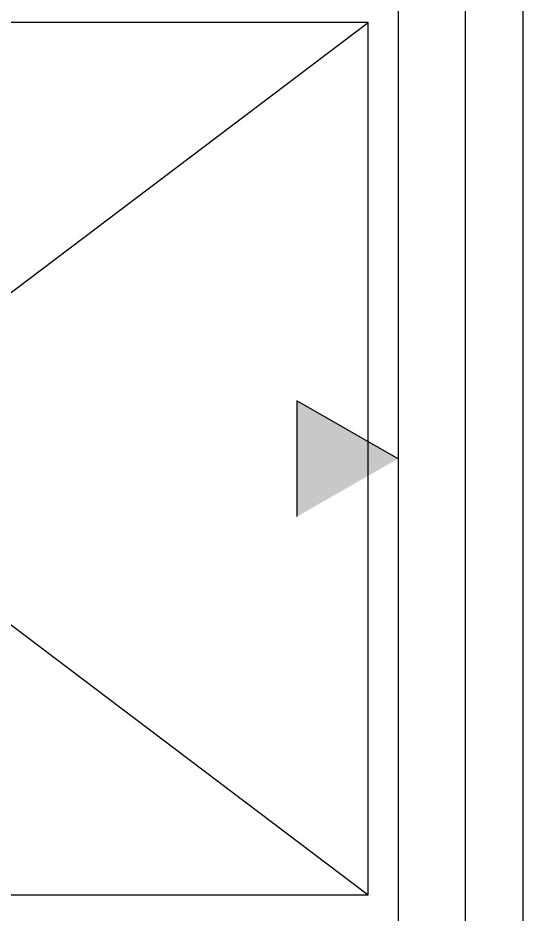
# Model space of a CAD drawing. Header units: inches. Extents: x -167 to 6071, y -6287 to -2731.
# Drawn here: x 1067.33 to 1093.4, y -5981.56 to -5935.32 of the extents above; entities that cross this region are included whole.
import ezdxf

# ---------------------------------------------------------------- set-up
doc = ezdxf.new("R2010")
doc.units = ezdxf.units.IN
doc.header["$LTSCALE"] = 96
doc.header["$MEASUREMENT"] = 0
doc.layers.add('PDF_Geometry', color=7, linetype='Continuous', true_color=0x4a4a4a)
doc.layers.add('PDF_Solid Fills', color=7, linetype='Continuous')

msp = doc.modelspace()

# ---------------------------------------------------------------- linework, layer by layer
at = {"layer": 'PDF_Geometry', "color": 7}
for points in [[(1091.903, -5563.082), (1093.397, -5563.082), (1090.41, -5563.082), (1090.41, -6066.549), (1093.397, -6066.549), (1093.397, -5563.082)], [(1086.943, -5822.069), (1086.943, -5994.069)], [(1090.41, -5924.469), (1090.41, -5997.589)], [(1086.943, -5958.069), (1081.717, -5955.082), (1081.717, -5961.055)]]:
    msp.add_lwpolyline(points, dxfattribs=at)
at = {"layer": 'PDF_Geometry'}
for points in [[(1057.237, -5956.842), (1085.397, -5935.562), (1025.93, -5935.562), (1025.93, -5980.575), (1085.397, -5980.575), (1085.397, -5935.562)], [(1057.237, -5959.295), (1085.397, -5980.575)]]:
    msp.add_lwpolyline(points, dxfattribs=at)
at = {"layer": 'PDF_Solid Fills', "transparency": 33554559}
for points in [[(1081.717, -5955.082), (1086.943, -5958.069), (1081.717, -5958.069)], [(1081.717, -5958.069), (1086.943, -5958.069), (1081.717, -5961.055)]]:
    msp.add_solid(points, dxfattribs=at)

doc.saveas('drawing.dxf')
